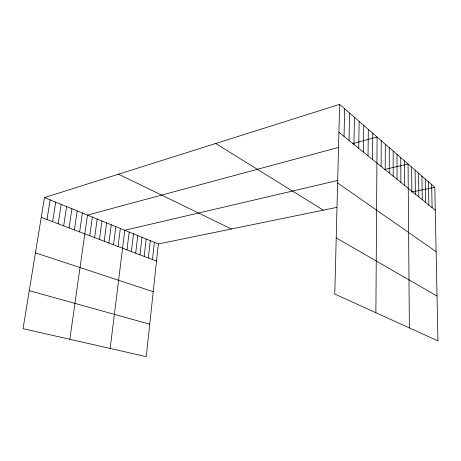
<?xml version="1.0" encoding="UTF-8"?>
<svg xmlns="http://www.w3.org/2000/svg" width="461" height="461" viewBox="0 0 461 461"><rect width="100%" height="100%" fill="white"/><g stroke="black" fill="none" stroke-linecap="round" stroke-linejoin="round"><path stroke-width="0.69" d="M389.245 173.002L389.274 147.635M385.223 169.74L385.298 144.166M381.114 166.415L381.241 140.634M375.882 312.708L377.104 137.026L352.509 143.659M372.523 159.454L372.759 133.241M368.022 155.818L368.322 129.374M363.429 152.095L363.787 125.421M358.739 148.298L359.159 121.387M353.944 144.414L354.434 117.267M349.04 140.449L349.605 113.06M344.033 136.393L344.667 108.756M339.624 104.359L334.778 294.043L437.95 340.886L434.798 187.31L339.624 104.359L44.475 197.579L23.05 328.658L146.252 356.641L158.359 243.955L336.737 207.404M152.464 259.537L154.349 242.325M148.356 257.976L150.28 240.665M144.195 256.397L146.166 238.988M139.977 254.8L142 237.294M135.707 253.181L137.776 235.571M131.385 251.539L133.5 233.831M127 249.874L129.166 232.067M110.162 348.441L124.775 230.281L338.063 180.389M118.062 246.485L120.333 228.472M113.504 244.756L115.826 226.633M108.882 242.999L111.257 224.772M104.198 241.224L106.629 222.888M99.449 239.42L101.939 220.98M94.638 237.599L97.185 219.044M89.757 235.744L92.367 217.079M69.842 339.284L87.481 215.091L338.731 147.37M79.644 231.906L82.375 213.011M74.394 229.918L77.194 210.902M69.075 227.895L71.939 208.764M63.676 225.85L66.609 206.591M58.19 223.769L61.198 204.39M52.629 221.655L55.706 202.154M46.982 219.511L50.134 199.884M384.658 169.492L408.066 164.012L409.374 327.915M411.696 192.047L434.798 187.31M29.262 290.666L149.739 324.192M35.445 252.835L153.231 291.715M41.242 217.338L156.521 261.076M44.475 197.579L158.359 243.955M118.563 174.177L231.37 228.996M336.213 237.905L437.028 296.048M215.69 143.504L323.305 210.158M337.613 182.965L436.118 251.671M338.91 132.244L435.27 210.262M431.657 184.579L432.101 207.698M428.465 181.79L428.874 205.082M425.215 178.96L425.589 202.425M421.907 176.073L422.247 199.717M418.536 173.14L418.847 196.962M415.113 170.155L415.384 194.162M411.621 167.113L411.857 191.303M404.447 160.86L404.602 185.431M400.759 157.645L400.874 182.412M397.002 154.372L397.071 179.335M393.175 151.035L393.198 176.2"/></g></svg>
